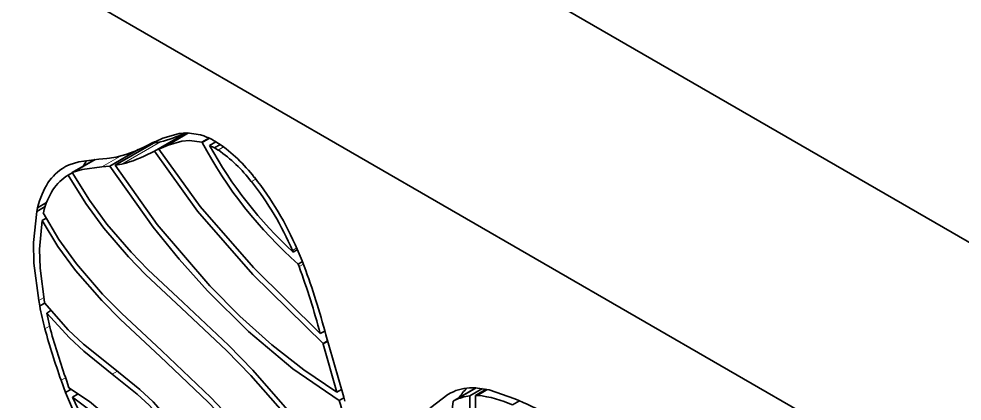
# Model space of a CAD drawing. Extents: x 291 to 834, y 188 to 661.
# Drawn here: x 693.57 to 702.24, y 639.94 to 643.45 of the extents above; entities that cross this region are included whole.
import ezdxf

# ---------------------------------------------------------------- set-up
doc = ezdxf.new("R2010")
doc.units = 0

msp = doc.modelspace()

# ---------------------------------------------------------------- linework, layer by layer
at = {"color": 7, "lineweight": 35}
for p, q in [((722.7745, 629.5756), (676.2751, 656.422)), ((722.7745, 629.5756), (676.2751, 656.422)), ((720.6531, 628.3508), (674.1538, 655.1972))]:
    msp.add_line(p, q, dxfattribs=at)
at = {"color": 7, "lineweight": 35, "ltscale": 0.008398}
msp.add_line((694.8181, 642.2313), (695.109, 642.3992), dxfattribs=at)
at = {"color": 7, "lineweight": 35, "ltscale": 0.007465}
msp.add_line((694.8591, 642.25), (695.1177, 642.3993), dxfattribs=at)
at = {"color": 7, "lineweight": 13, "ltscale": 0.005619}
msp.add_line((694.9435, 642.2864), (695.1381, 642.3988), dxfattribs=at)
at = {"color": 7, "lineweight": 35, "ltscale": 0.000814032}
msp.add_line((695.2714, 642.3714), (695.2404, 642.3815), dxfattribs=at)
at = {"color": 7, "lineweight": 35, "ltscale": 0.010207}
msp.add_line((694.4573, 642.1021), (694.8109, 642.3062), dxfattribs=at)
at = {"color": 7, "lineweight": 13, "ltscale": 0.010205}
msp.add_line((694.5191, 642.1122), (694.8726, 642.3163), dxfattribs=at)
at = {"color": 7, "lineweight": 35, "ltscale": 0.001478}
msp.add_line((694.8043, 642.3098), (694.751, 642.2843), dxfattribs=at)
at = {"color": 7, "lineweight": 35, "ltscale": 0.001565}
msp.add_line((694.8109, 642.3062), (694.8726, 642.3163), dxfattribs=at)
at = {"color": 7, "lineweight": 35, "ltscale": 0.00192}
msp.add_line((695.2528, 642.3132), (695.3193, 642.3516), dxfattribs=at)
at = {"color": 7, "lineweight": 35, "ltscale": 0.000106156}
msp.add_line((695.2528, 642.3132), (695.2568, 642.3118), dxfattribs=at)
at = {"color": 7, "lineweight": 35, "ltscale": 0.001903}
msp.add_line((695.2568, 642.3118), (695.3228, 642.3499), dxfattribs=at)
at = {"color": 7, "lineweight": 35, "ltscale": 0.001688}
msp.add_line((695.3248, 642.2834), (695.3833, 642.3171), dxfattribs=at)
at = {"color": 7, "lineweight": 35, "ltscale": 5.75805e-05}
msp.add_line((695.3737, 642.3229), (695.3717, 642.3241), dxfattribs=at)
at = {"color": 7, "lineweight": 35, "ltscale": 0.000972746}
msp.add_line((695.4068, 642.3025), (695.3737, 642.3229), dxfattribs=at)
at = {"color": 7, "lineweight": 35, "ltscale": 0.007552}
msp.add_line((694.4078, 642.0948), (694.6694, 642.2459), dxfattribs=at)
at = {"color": 7, "lineweight": 35, "ltscale": 0.007592}
msp.add_line((694.4084, 642.095), (694.6714, 642.2468), dxfattribs=at)
at = {"color": 7, "lineweight": 35, "ltscale": 0.000240393}
msp.add_line((694.7666, 642.2917), (694.7719, 642.2837), dxfattribs=at)
at = {"color": 7, "lineweight": 35, "ltscale": 0.000840173}
msp.add_line((694.7878, 642.2168), (694.8181, 642.2313), dxfattribs=at)
at = {"color": 7, "lineweight": 35, "ltscale": 0.002299}
msp.add_line((694.8591, 642.25), (694.9435, 642.2864), dxfattribs=at)
at = {"color": 7, "lineweight": 35, "ltscale": 0.001289}
msp.add_line((695.3248, 642.2834), (695.3715, 642.2614), dxfattribs=at)
at = {"color": 7, "lineweight": 35, "ltscale": 0.001501}
msp.add_line((695.3715, 642.2614), (695.4235, 642.2914), dxfattribs=at)
at = {"color": 7, "lineweight": 35, "ltscale": 0.000931164}
msp.add_line((695.3715, 642.2614), (695.4031, 642.2418), dxfattribs=at)
at = {"color": 7, "lineweight": 13, "ltscale": 0.001438}
msp.add_line((695.4031, 642.2418), (695.4529, 642.2706), dxfattribs=at)
at = {"color": 7, "lineweight": 35, "ltscale": 0.006022}
msp.add_line((694.0623, 642.0343), (694.2709, 642.1547), dxfattribs=at)
at = {"color": 7, "lineweight": 35, "ltscale": 0.005814}
msp.add_line((694.0714, 642.0386), (694.2728, 642.1549), dxfattribs=at)
at = {"color": 7, "lineweight": 35, "ltscale": 0.00144}
msp.add_line((694.195, 642.1462), (694.1656, 642.0967), dxfattribs=at)
at = {"color": 7, "lineweight": 35, "ltscale": 0.00183}
msp.add_line((694.3798, 642.1649), (694.3069, 642.158), dxfattribs=at)
at = {"color": 7, "lineweight": 13, "ltscale": 0.004941}
msp.add_line((694.3342, 642.0878), (694.5053, 642.1866), dxfattribs=at)
at = {"color": 7, "lineweight": 35, "ltscale": 0.000607725}
msp.add_line((694.4039, 642.168), (694.3798, 642.1649), dxfattribs=at)
at = {"color": 7, "lineweight": 35, "ltscale": 0.00018037}
msp.add_line((693.9944, 642.0863), (693.9881, 642.0828), dxfattribs=at)
at = {"color": 7, "lineweight": 35, "ltscale": 0.000555539}
msp.add_line((694.0141, 642.0966), (693.9944, 642.0863), dxfattribs=at)
at = {"color": 7, "lineweight": 35, "ltscale": 0.00059246}
msp.add_line((694.0355, 642.1067), (694.0141, 642.0966), dxfattribs=at)
at = {"color": 7, "lineweight": 35, "ltscale": 0.001114}
msp.add_line((694.024, 642.0114), (694.0626, 642.0337), dxfattribs=at)
at = {"color": 7, "lineweight": 35, "ltscale": 0.000251849}
msp.add_line((694.0623, 642.0343), (694.0714, 642.0386), dxfattribs=at)
at = {"color": 7, "lineweight": 35, "ltscale": 0.001849}
msp.add_line((694.3342, 642.0878), (694.4078, 642.0948), dxfattribs=at)
at = {"color": 7, "lineweight": 35, "ltscale": 0.001566}
msp.add_line((694.4573, 642.1021), (694.5191, 642.1122), dxfattribs=at)
at = {"color": 7, "lineweight": 13, "ltscale": 0.001146}
msp.add_line((695.7091, 641.9524), (695.7488, 641.9753), dxfattribs=at)
at = {"color": 7, "lineweight": 35, "ltscale": 0.002211}
msp.add_line((693.7371, 641.6787), (693.8137, 641.7229), dxfattribs=at)
at = {"color": 7, "lineweight": 35, "ltscale": 0.000851369}
msp.add_line((693.7447, 641.7119), (693.7371, 641.6787), dxfattribs=at)
at = {"color": 7, "lineweight": 35, "ltscale": 0.002359}
msp.add_line((693.7447, 641.7119), (693.8264, 641.7591), dxfattribs=at)
at = {"color": 7, "lineweight": 35, "ltscale": 0.001078}
msp.add_line((693.785, 641.5941), (693.8223, 641.6157), dxfattribs=at)
at = {"color": 7, "lineweight": 35, "ltscale": 7.36543e-05}
msp.add_line((693.7969, 641.6636), (693.7975, 641.6664), dxfattribs=at)
at = {"color": 7, "lineweight": 13, "ltscale": 0.001131}
msp.add_line((696.0859, 641.3205), (696.1251, 641.3431), dxfattribs=at)
at = {"color": 7, "lineweight": 35, "ltscale": 0.000437584}
msp.add_line((696.0859, 641.3205), (696.0928, 641.3044), dxfattribs=at)
at = {"color": 7, "lineweight": 35, "ltscale": 0.001136}
msp.add_line((696.0928, 641.3044), (696.1321, 641.3271), dxfattribs=at)
at = {"color": 7, "lineweight": 35, "ltscale": 0.002867}
msp.add_line((696.1754, 641.2245), (696.1308, 641.3302), dxfattribs=at)
at = {"color": 7, "lineweight": 35, "ltscale": 0.001152}
msp.add_line((696.138, 641.1948), (696.1779, 641.2178), dxfattribs=at)
at = {"color": 7, "lineweight": 35, "ltscale": 0.00063847}
msp.add_line((696.138, 641.1948), (696.1471, 641.171), dxfattribs=at)
at = {"color": 7, "lineweight": 13, "ltscale": 0.001153}
msp.add_line((696.1471, 641.171), (696.187, 641.194), dxfattribs=at)
at = {"color": 7, "lineweight": 35, "ltscale": 0.001332}
msp.add_line((696.1943, 641.1747), (696.1754, 641.2245), dxfattribs=at)
at = {"color": 7, "lineweight": 13, "ltscale": 0.001318}
msp.add_line((693.7544, 640.8593), (693.8, 640.8857), dxfattribs=at)
at = {"color": 7, "lineweight": 35, "ltscale": 0.001257}
msp.add_line((693.7544, 640.8593), (693.7638, 640.8099), dxfattribs=at)
at = {"color": 7, "lineweight": 35, "ltscale": 0.001326}
msp.add_line((693.7638, 640.8099), (693.8097, 640.8365), dxfattribs=at)
at = {"color": 7, "lineweight": 35, "ltscale": 0.000133477}
msp.add_line((693.8085, 640.838), (693.8075, 640.8433), dxfattribs=at)
at = {"color": 7, "lineweight": 35, "ltscale": 0.001109}
msp.add_line((693.828, 640.7445), (693.8664, 640.7667), dxfattribs=at)
at = {"color": 7, "lineweight": 35, "ltscale": 0.003924}
msp.add_line((693.863, 640.5915), (693.828, 640.7445), dxfattribs=at)
at = {"color": 7, "lineweight": 13, "ltscale": 0.00124}
msp.add_line((693.8119, 640.6), (693.8549, 640.6248), dxfattribs=at)
at = {"color": 7, "lineweight": 35, "ltscale": 0.001214}
for p, q in [((696.3416, 640.5554), (696.3837, 640.5797)), ((696.5171, 639.942), (696.5591, 639.9662))]:
    msp.add_line(p, q, dxfattribs=at)
at = {"color": 7, "lineweight": 35, "ltscale": 0.00121}
msp.add_line((696.3673, 640.4651), (696.4092, 640.4893), dxfattribs=at)
at = {"color": 7, "lineweight": 13, "ltscale": 0.001212}
msp.add_line((696.3695, 640.4573), (696.4115, 640.4816), dxfattribs=at)
at = {"color": 7, "lineweight": 35, "ltscale": 0.002399}
msp.add_line((696.4202, 640.451), (696.3939, 640.5433), dxfattribs=at)
at = {"color": 7, "lineweight": 35, "ltscale": 0.00020289}
msp.add_line((696.3673, 640.4651), (696.3695, 640.4573), dxfattribs=at)
at = {"color": 7, "lineweight": 35, "ltscale": 0.011392}
msp.add_line((696.3695, 640.4573), (696.495, 640.0193), dxfattribs=at)
at = {"color": 7, "lineweight": 35, "ltscale": 0.012421}
msp.add_line((696.5571, 639.9734), (696.4202, 640.451), dxfattribs=at)
at = {"color": 7, "lineweight": 13, "ltscale": 0.001165}
msp.add_line((693.9603, 640.1278), (694.0006, 640.1511), dxfattribs=at)
at = {"color": 7, "lineweight": 35, "ltscale": 0.003001}
msp.add_line((693.9603, 640.1278), (693.9993, 640.0143), dxfattribs=at)
at = {"color": 7, "lineweight": 35, "ltscale": 0.001835}
msp.add_line((694.0328, 640.0579), (694.009, 640.1273), dxfattribs=at)
at = {"color": 7, "lineweight": 13, "ltscale": 0.001366}
msp.add_line((694.4299, 640.1839), (694.4772, 640.2112), dxfattribs=at)
at = {"color": 7, "lineweight": 35, "ltscale": 0.001546}
msp.add_line((693.9993, 640.0143), (694.0528, 640.0452), dxfattribs=at)
at = {"color": 7, "lineweight": 35, "ltscale": 0.001207}
msp.add_line((696.495, 640.0193), (696.5368, 640.0435), dxfattribs=at)
at = {"color": 7, "lineweight": 35, "ltscale": 0.006033}
msp.add_line((697.5634, 639.9362), (697.7724, 640.0568), dxfattribs=at)
at = {"color": 7, "lineweight": 35, "ltscale": 0.005614}
msp.add_line((697.579, 639.9444), (697.7735, 640.0567), dxfattribs=at)
at = {"color": 7, "lineweight": 35, "ltscale": 0.003382}
msp.add_line((697.7151, 639.983), (697.8322, 640.0507), dxfattribs=at)
at = {"color": 7, "lineweight": 35, "ltscale": 0.000670556}
msp.add_line((697.7659, 640.0575), (697.7391, 640.0587), dxfattribs=at)
at = {"color": 7, "lineweight": 35, "ltscale": 0.002812}
msp.add_line((697.7682, 639.9884), (697.8657, 640.0446), dxfattribs=at)
at = {"color": 7, "lineweight": 13, "ltscale": 0.002694}
msp.add_line((697.7885, 639.9873), (697.8818, 640.0412), dxfattribs=at)
at = {"color": 7, "lineweight": 35, "ltscale": 0.001497}
msp.add_line((694.0665, 639.9724), (694.1183, 640.0023), dxfattribs=at)
at = {"color": 7, "lineweight": 35, "ltscale": 0.000980489}
msp.add_line((696.5678, 639.9357), (696.5571, 639.9734), dxfattribs=at)
at = {"color": 7, "lineweight": 35, "ltscale": 0.000737183}
msp.add_line((697.5417, 640.0117), (697.5157, 639.9979), dxfattribs=at)
at = {"color": 7, "lineweight": 35, "ltscale": 0.000507336}
msp.add_line((697.7682, 639.9884), (697.7885, 639.9873), dxfattribs=at)
at = {"color": 7, "lineweight": 35, "ltscale": 0.000441612}
msp.add_line((697.5634, 639.9362), (697.579, 639.9444), dxfattribs=at)
at = {"color": 7, "lineweight": 35, "ltscale": 0.001861}
msp.add_line((698.1078, 639.9013), (698.1722, 639.9385), dxfattribs=at)
at = {"color": 7, "lineweight": 35}
for points in [[(695.2404, 642.3815), (695.1182, 642.3993), (695.0439, 642.3932), (694.9089, 642.3548)], [(694.9435, 642.2864), (695.071, 642.3229), (695.1403, 642.3291), (695.2528, 642.3132)], [(694.8181, 642.2313), (695.2125, 641.6814), (695.7237, 641.0985), (696.3673, 640.4651)], [(696.3416, 640.5554), (695.7277, 641.163), (695.238, 641.7226), (694.8591, 642.25)], [(694.3069, 642.158), (694.1225, 642.1335), (694.0355, 642.1067)], [(695.0809, 640.8424), (694.757, 641.1456), (694.6033, 641.3025), (694.3812, 641.5601), (694.22, 641.7809), (694.0623, 642.0343)], [(694.0714, 642.0386), (694.1547, 642.0642), (694.3342, 642.0878)], [(694.4084, 642.095), (694.8063, 641.5331), (695.0448, 641.2399), (695.3058, 640.948), (695.6838, 640.5739), (696.0898, 640.2327), (696.5171, 639.942)], [(696.495, 640.0193), (696.1905, 640.2224), (695.8961, 640.4531), (695.6036, 640.7155), (695.3277, 640.9937), (694.8447, 641.5582), (694.4573, 642.1021)], [(694.024, 642.0114), (694.1863, 641.7506), (694.3517, 641.5239), (694.5788, 641.2601), (694.7356, 641.1), (695.0655, 640.791)], [(693.7371, 641.6787), (693.7061, 641.3936), (693.7109, 641.2021), (693.7544, 640.8593)], [(694.8853, 640.3969), (694.5162, 640.7429), (694.3422, 640.9193), (694.1005, 641.1971), (693.9386, 641.4212), (693.7969, 641.6636)], [(693.8075, 640.8433), (693.7675, 641.1565), (693.762, 641.3315), (693.785, 641.5941)], [(693.785, 641.5941), (693.9304, 641.3552), (694.0937, 641.1343), (694.3344, 640.8604), (694.5064, 640.6863), (694.8696, 640.3455)], [(694.4387, 640.2409), (694.1669, 640.4599), (694.0264, 640.5915), (693.8085, 640.838)], [(696.6967, 638.972), (696.3794, 639.427), (696.0847, 639.8073), (695.7224, 640.2207), (695.4977, 640.4507), (695.0809, 640.8424)], [(693.828, 640.7445), (694.0363, 640.5174), (694.1704, 640.3934), (694.4299, 640.1839)], [(695.0655, 640.791), (695.4803, 640.4012), (695.7039, 640.1722), (696.0645, 639.7603), (696.3578, 639.3807), (696.6737, 638.9262)], [(696.2318, 638.6843), (696.0596, 639.042), (695.858, 639.3613), (695.5544, 639.7396), (695.3368, 639.9692), (694.8853, 640.3969)], [(694.8696, 640.3455), (695.3127, 639.9263), (695.526, 639.7016), (695.8229, 639.3328), (696.0193, 639.0226), (696.1862, 638.6765)], [(695.2403, 639.304), (695.1127, 639.5369), (694.9827, 639.7273), (694.8058, 639.9303), (694.6854, 640.0427), (694.4387, 640.2409)], [(694.4299, 640.1839), (694.6597, 640), (694.7691, 639.8994), (694.9281, 639.7226), (695.0442, 639.5603), (695.1586, 639.3641)], [(694.6389, 639.5055), (694.5108, 639.6658), (694.3752, 639.804), (694.22, 639.9309), (694.0328, 640.0579)], [(698.1288, 639.9573), (697.8929, 640.0386), (697.7659, 640.0575)], [(693.9993, 640.0143), (694.094, 639.8011), (694.2068, 639.6411)], [(694.0665, 639.9724), (694.3514, 639.7579), (694.575, 639.5136)], [(694.2292, 639.6855), (694.1423, 639.8093), (694.0665, 639.9724)], [(697.5157, 639.9979), (697.359, 639.877), (697.2309, 639.7161), (697.1318, 639.5197), (697.0765, 639.3519), (697.0378, 639.1688), (697.0104, 638.764), (697.0504, 638.3208), (697.1588, 637.8548), (697.3365, 637.3815)], [(697.7151, 639.983), (697.7187, 639.5099), (697.6673, 639.1244), (697.5576, 638.8097)], [(697.6073, 638.7557), (697.6726, 638.9124), (697.722, 639.0853), (697.7747, 639.4899), (697.7682, 639.9884)], [(697.2945, 638.9739), (697.4794, 639.4897), (697.5311, 639.683), (697.5634, 639.9362)]]:
    msp.add_lwpolyline(points, dxfattribs=at)
for centre, radius, start, end in [((694.6152, 643.3438), 1.0596, 284.06813, 296.91458), ((695.4356, 640.9901), 1.4628, 111.10707, 115.56497), ((698.7692, 644.175), 3.9757, 207.94494, 228.55984), ((695.0573, 641.7875), 0.6219, 59.62891, 69.86279), ((694.5715, 641.0966), 1.4678, 37.54555, 55.2909), ((694.1823, 643.3412), 1.1994, 284.77096, 298.28646), ((694.209, 643.291), 1.2194, 284.73897, 298.31767), ((698.6987, 644.1386), 3.8502, 208.80533, 227.40319), ((694.6249, 641.1202), 1.3659, 37.50699, 55.24435), ((694.3027, 643.0469), 0.8846, 276.56907, 282.08889), ((693.5033, 640.2136), 2.8093, 23.19869, 38.24795), ((693.4363, 640.1746), 2.9313, 23.21279, 38.31191), ((689.8767, 638.8634), 6.682, 14.66678, 20.20427), ((689.7841, 638.8149), 6.8313, 14.65363, 20.2103), ((697.2568, 641.4996), 3.5604, 191.16983, 194.63715), ((700.2939, 642.3881), 6.7245, 195.422, 199.63974), ((700.3765, 642.395), 6.7588, 195.47712, 199.60347), ((697.7394, 639.6204), 0.4383, 90.04778, 116.80882), ((698.3583, 639.4376), 0.9118, 137.2944, 144.57498), ((697.758, 639.5697), 0.4154, 95.93114, 115.5334), ((697.6923, 639.0148), 0.978, 64.89053, 84.35171), ((695.2003, 633.1768), 7.386, 64.05155, 66.64013), ((661.4727, 629.8099), 36.4796, 15.18297, 16.12569)]:
    msp.add_arc(centre, radius, start, end, dxfattribs=at)
for centre, major_axis, ratio, start_param, end_param in [((697.4562, 636.3005), (3.4743, -5.7786), 0.245392, 3.137241, 3.381096), ((696.7128, 637.6923), (2.6971, -4.314), 0.277929, 3.134682, 3.402786)]:
    msp.add_ellipse(centre, major_axis=major_axis, ratio=ratio, start_param=start_param, end_param=end_param, dxfattribs=at)

doc.saveas('drawing.dxf')
